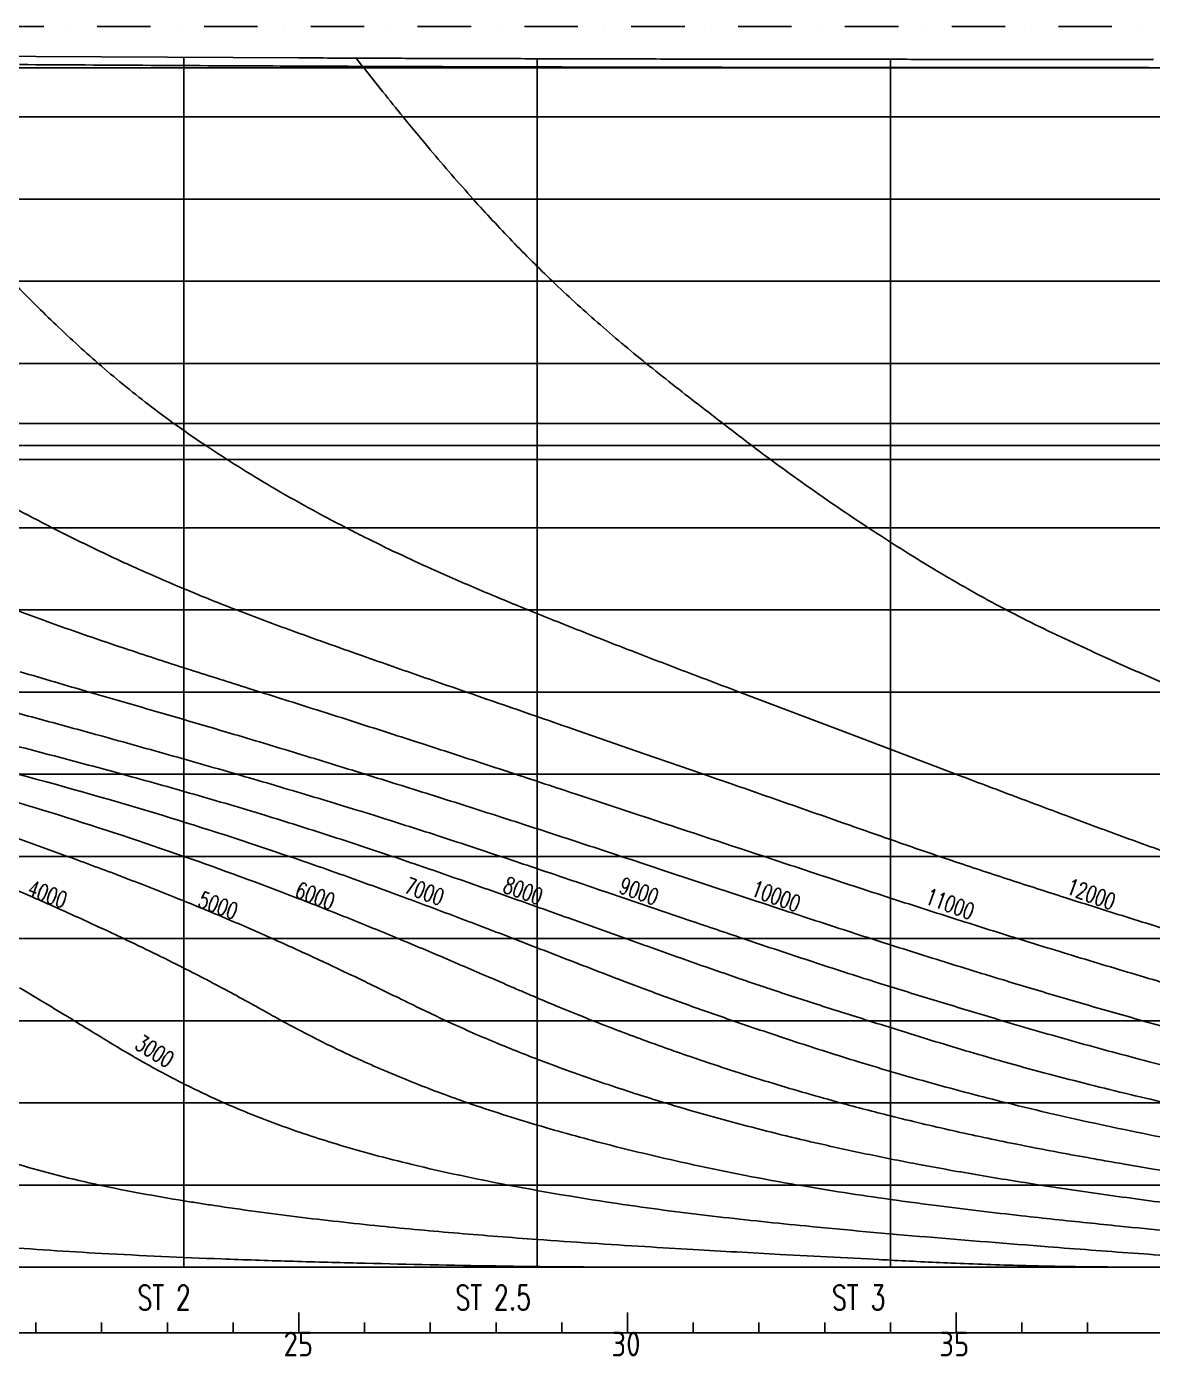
# Model space of a CAD drawing. Extents: x -990827 to -799530, y -79356 to 40656.
# Drawn here: x -966691 to -952989, y -44530 to -28344 of the extents above; entities that cross this region are included whole.
import ezdxf

# ---------------------------------------------------------------- set-up
doc = ezdxf.new("R2010")
doc.units = 0
doc.header["$MEASUREMENT"] = 0
doc.linetypes.add('DASHDOT', pattern=[1, 0.5, -0.25, 0, -0.25])
doc.layers.add('grid', color=7, linetype='Continuous')
doc.layers.add('sta', color=7, linetype='Continuous')
doc.styles.add('ROMANS', font='romans.shx', dxfattribs={"width": 0.7, "height": 125})
doc.styles.get("Standard").update_dxf_attribs({"font": 'gbenor.shx', "bigfont": 'gbcbig.shx'})

# ---------------------------------------------------------------- blocks, each defined once
blk = doc.blocks.new('biaochi')
at = {"color": 253}
for p, q in [((-159000, 0), (-159000, 250)), ((-155000, 0), (-155000, 250)), ((-151000, 0), (-151000, 250)), ((-181560, 0), (0, 0)), ((-162200, 0), (-162200, 125)), ((-161400, 0), (-161400, 125)), ((-160600, 0), (-160600, 125)), ((-159800, 0), (-159800, 125)), ((-159000, 0), (-159000, 125)), ((-158200, 0), (-158200, 125)), ((-157400, 0), (-157400, 125)), ((-156600, 0), (-156600, 125)), ((-155800, 0), (-155800, 125)), ((-155000, 0), (-155000, 125)), ((-154200, 0), (-154200, 125)), ((-153400, 0), (-153400, 125)), ((-152600, 0), (-152600, 125)), ((-151800, 0), (-151800, 125)), ((-151000, 0), (-151000, 125)), ((-150200, 0), (-150200, 125)), ((-149400, 0), (-149400, 125))]:
    blk.add_line(p, q, dxfattribs=at)
at = {"color": 253, "style": 'ROMANS', "width": 0.7}
for s, p in [('ST 2', (-160964, 280)), ('ST 2.5', (-157093, 280)), ('ST 3', (-152510, 280))]:
    blk.add_text(s, height=300, dxfattribs=at).set_placement(p)
at = {"color": 253}
for s, p in [('25', (-159186, -286)), ('30', (-155196, -286)), ('35', (-151206, -286))]:
    blk.add_text(s, height=300, dxfattribs=at).set_placement(p)

msp = doc.modelspace()

# ---------------------------------------------------------------- linework, layer by layer
at = {"color": 2}
msp.add_line((-968838.7, -43443.5), (-953352.9, -43443.5), dxfattribs=at)
at = {"color": 1, "linetype": 'DASHDOT', "ltscale": 1300}
msp.add_lwpolyline([(-910577.4, -28343.5), (-985177.4, -28343.5)], dxfattribs=at)
at = {"color": 151}
for points in [[(-952572.6, -36458.8, -0.0008286), (-953153.9, -36203.2, -0.0027536), (-953733.1, -35943.5, -0.0034074), (-954157.5, -35746.9, -0.0074892), (-954577.4, -35541.2, -0.0018639), (-954671.9, -35492.7, -0.0016013), (-954766, -35443.5, -0.0072724), (-955212.9, -35200, -0.006791), (-955653.5, -34943.5, -0.0057945), (-956052, -34697.9, -0.004516), (-956446.3, -34443.5, -0.0040343), (-956814.6, -34196.9, -0.0043488), (-957179.6, -33943.5, -0.004046), (-957523.4, -33696.2, -0.0033941), (-957864.4, -33443.1, -0.0027114), (-958190.2, -33195.1, -0.001114), (-958514.6, -32944.2, -0.0013142), (-958832.9, -32695.5, -0.0036629), (-959149.4, -32443.1, -0.0043055), (-959448.4, -32196.8, -0.0052864), (-959744, -31943.5, -0.0053383), (-960019.3, -31697.4, -0.0057653), (-960290.8, -31443.5, -0.0103989), (-960779.4, -30956.2, -0.0087366), (-961255.5, -30443.5, -0.0044252), (-961517.9, -30145.6, -0.0033402), (-961777.4, -29841.6, -0.0038294), (-962107.5, -29443.5, -0.0025549), (-962354.9, -29137.3, -0.001555), (-962600.7, -28827.8), (-962679.6, -28727.7)], [(-952459, -39443.5, -0.0018712), (-953259, -39196, -0.0013868), (-954056.4, -38943.5, -0.0012905), (-954718.1, -38730.1, -0.0022044), (-955377.4, -38512.4, -0.0008553), (-955581.7, -38443.5, -0.0023513), (-956177.5, -38238.4, -0.0004619), (-956771.7, -38030.1), (-957018.1, -37943.5, 0.000644), (-957734.5, -37693, 0.0002496), (-958451.5, -37443.7), (-959173.4, -37193.4), (-959895.4, -36943.3), (-960103, -36871.4, -0.0000776), (-961337.9, -36443.7, -0.0002878), (-962055.1, -36194.6, -0.0011276), (-962771.3, -35943.5, -0.0021079), (-963456.4, -35698.4, -0.0054355), (-964136.1, -35443.5, -0.0059387), (-964740.7, -35201, -0.0071312), (-965337.1, -34943.5, -0.0064737), (-965861.8, -34699.8, -0.0058604), (-966379.8, -34443.5, -0.0052706), (-966848.4, -34198.5, -0.0054689)], [(-952158.2, -40700.1, -0.0043606), (-953110.1, -40443.5, -0.0016295), (-953461, -40344.4, -0.0012266), (-953810.6, -40243.5, -0.0010461), (-954149.3, -40144.1, -0.0008805), (-954487.2, -40043.5, -0.0008727), (-954818.8, -39943.5, -0.0021866), (-955620.1, -39696.5, -0.0019542), (-956417.4, -39443.5, -0.0015831), (-957181.7, -39195, -0.0005961), (-957944, -38943.5), (-958496.3, -38760.4), (-958974.6, -38601.8, 0.0002972), (-959453.1, -38443.5, 0.0007314), (-960218.2, -38192.1, 0.001295), (-960985.3, -37943.5, 0.001419), (-961777.1, -37691.7, 0.0011146), (-962571.3, -37443.5, 0.0012106), (-963392, -37191.3, 0.0017705), (-964215.6, -36943.5, 0.0013001), (-964901.6, -36741.8, 0.0002379), (-965588.9, -36542), (-965928.2, -36443.5, -0.0010534), (-966770.3, -36196.9, -0.0034353)], [(-952826.1, -41443.5, -0.0049932), (-953818.7, -41204.4, -0.0072812), (-954796, -40943.5, -0.0057778), (-955624.1, -40699.1, -0.0017163), (-956444.4, -40443.5, -0.0004188), (-956759.3, -40343.9, -0.000999), (-957073.7, -40243.5, -0.001233), (-957379.5, -40144.3, -0.0017171), (-957684.3, -40043.5, -0.0008759), (-957832.2, -39993.7, -0.0007767), (-957979.8, -39943.5, -0.0029721), (-958690.4, -39695.8, -0.0005777), (-959397.9, -39443.5), (-960098.5, -39193, 0.0007198), (-960799.8, -38943.5, 0.0012162), (-961518.2, -38691.1, 0.0024658), (-962239.9, -38443.5, 0.0031753), (-963011.5, -38188.5, 0.0040329), (-963790.2, -37943.5, 0.0043445), (-964653.6, -37687.7, 0.003104), (-965525.2, -37443.5, 0.0026531), (-966471.1, -37190.2, 0.0012089), (-967421.7, -36943.5, 0.0008408)], [(-952741.3, -42287.6, -0.0018796), (-953303.9, -42193.5, -0.0008896), (-953540.8, -42152.5, -0.0010898), (-953777.4, -42110.6, -0.0020725), (-954178.1, -42037.1, -0.002581), (-954577.4, -41959.9), (-954659.3, -41943.5, -0.0055721), (-955421.6, -41781.5, -0.006196), (-956177.4, -41602.1, -0.0051825), (-956783.8, -41443.5, -0.0072234), (-957610.4, -41205.3, -0.0073403), (-958428.3, -40943.5, -0.0013455), (-958577.4, -40892.9, -0.0056121), (-959190.9, -40675.2, -0.0058251), (-959799.3, -40443.5, -0.0049303), (-960292.4, -40243.5, -0.0009029), (-960385, -40204.7, -0.0007108), (-960477.4, -40165.6, -0.0009106), (-960619.9, -40104.7, -0.000474), (-960762.1, -40043.5, -0.0002127), (-960841, -40009.5, 0.0002032), (-960919.8, -39975.4), (-960993.6, -39943.5, 0.0010467), (-961580.4, -39691.4, 0.0024912), (-962168.8, -39443.5, 0.0030972), (-962791.3, -39189.4, 0.0034474), (-963416.9, -38943.5, 0.0077359), (-964777.4, -38443.5, 0.0087273), (-966290.1, -37943.5, 0.005037), (-967151.7, -37684.8, 0.0052327)], [(-952783.9, -43003.8, -0.0009028), (-953389.8, -42943.5, -0.000651), (-953777.4, -42903.8, -0.0007822), (-954177.6, -42861.6, -0.0011142), (-954577.4, -42817.9, -0.001722), (-955099.8, -42757.8, -0.0023798), (-955621, -42693.5, -0.0014138), (-955899.4, -42657.1, -0.0015818), (-956177.4, -42618.9, -0.0035179), (-956742.4, -42535.6, -0.0043564), (-957305.2, -42443.5, -0.0105275), (-958577.4, -42196.4), (-958590.6, -42193.5, -0.0096371), (-959645, -41943.5, -0.004025), (-960062.2, -41832.5, -0.0049257), (-960477.4, -41714, -0.0054888), (-960900, -41583.9, -0.0063491), (-961320, -41443.5, -0.0102997), (-961954.1, -41207.9, -0.0113981), (-962580.8, -40943.5, -0.0096816), (-963086.6, -40704.6, -0.0101575), (-963586.6, -40443.5, -0.0019013), (-963696.7, -40382.6, -0.0003931), (-963806.6, -40321.2, 0.0002082), (-963876.1, -40282.3, 0.0007721), (-963945.7, -40243.5, 0.0023211), (-964129.4, -40142.6, 0.0020182), (-964313.6, -40043.5, 0.0021223), (-964503.2, -39943.5, 0.0015908), (-964640.2, -39872.6, 0.0014938), (-964777.4, -39802.6, 0.0036651), (-965143.8, -39620.4, 0.0028175), (-965511.5, -39443.5, 0.0037798), (-966058.5, -39189.2, 0.0034774), (-966607.6, -38943.5, 0.0036828), (-967199.6, -38688.8, 0.003837)], [(-953000.2, -43443.5, -0.0014242), (-953389.3, -43442.4, -0.00162), (-953777.4, -43439, -0.0017611), (-954178.1, -43432.7, -0.0018788), (-954577.4, -43423.5, -0.0040209), (-955437.9, -43393.5, -0.0014885), (-955808, -43376.6, -0.0006954), (-956177.4, -43358, -0.0001355), (-956316.8, -43350.8), (-956456.1, -43343.5), (-957517.4, -43287.5, -0.0011388), (-958577.4, -43228.6, -0.0008606), (-959165.8, -43193.5, -0.0011867), (-959822.4, -43151.7, -0.0015994), (-960477.4, -43106.3, -0.0028342), (-961435.1, -43031.4, -0.0041908), (-962387.1, -42943.5, -0.0052747), (-963401.9, -42830.4, -0.0069901), (-964406.2, -42693.5, -0.001409), (-964592, -42665, -0.0015502), (-964777.4, -42635.4, -0.005057), (-965295.6, -42545.7, -0.0076533), (-965808.2, -42443.5, -0.0087428), (-966302.8, -42327.9, -0.0113336), (-966789, -42193.5, -0.0097706)]]:
    msp.add_lwpolyline(points, format="xyb", dxfattribs=at)
at = {"color": 171}
for points in [[(-952678.2, -38443.5, -0.0038337), (-953366.8, -38197.1, -0.0016721), (-954051.8, -37943.5, -0.0008769), (-954700.4, -37699.6, -0.000168), (-955348.3, -37454.3), (-956672, -36952.6), (-958015, -36443.5, -0.0003279), (-958670.5, -36194.6, -0.0014167), (-959324.9, -35943.5, -0.0018231), (-959957.4, -35696.1, -0.0024908), (-960587.3, -35443.5, -0.0031869), (-961178.2, -35198.7, -0.0059347), (-961763.7, -34943.5, -0.0048022), (-962172.6, -34754.8, -0.0053332), (-962577.4, -34557.9, -0.003138), (-962802.7, -34443.5, -0.0066908), (-963260.1, -34199.9, -0.0071332), (-963711, -33943.5, -0.0068022), (-964113.4, -33699.7, -0.0077442), (-964509.5, -33443.5, -0.0075609), (-964862.1, -33199.9, -0.0088403), (-965208.3, -32943.5, -0.0080915), (-965516, -32699, -0.0071974), (-965818.2, -32443.5, -0.0063466), (-966093.5, -32197.7, -0.0058101), (-966364.5, -31943.5, -0.0053026), (-966616, -31697, -0.0050434), (-966864, -31443.5, -0.0089725)], [(-952642.3, -40043.5, -0.0009659), (-952983.3, -39943.5, -0.0019717), (-953808.5, -39696.3, -0.0017781), (-954630.1, -39443.5, -0.0016113), (-955416.4, -39195.7, -0.0013956), (-956200, -38943.5, -0.0010958), (-956962.1, -38694.1, -0.0002933), (-957722.9, -38442.6, -0.0000848), (-959224.2, -37944.9), (-959286, -37924.4), (-960013.7, -37683.1, 0.000532), (-960742, -37442.6, 0.0007333), (-961507.7, -37192, 0.0008818), (-962274.9, -36943.5, 0.0008358), (-963059, -36692.6, 0.0004582), (-963844.4, -36443.5), (-963986.9, -36398.5, -0.0006067), (-964696.7, -36173.4, -0.0030559), (-965403.4, -35943.5, -0.0039791), (-966119.8, -35699.3, -0.004943), (-966828.6, -35443.5, -0.0045178)], [(-951996.2, -41201.9, -0.0048256), (-953027, -40943.5, -0.0043473), (-953927, -40700.3, -0.0040318), (-954817.7, -40443.5, -0.0012662), (-955149.6, -40344, -0.0003855), (-955480.8, -40243.5, -0.0003658), (-955807.1, -40144, -0.0011396), (-956132.8, -40043.5, -0.0013905), (-956451.4, -39943.5, -0.0030998), (-957213.7, -39696.6, -0.0014181), (-957971.9, -39443.5, -0.0007085), (-958611.9, -39226.8), (-959251.3, -39009.2), (-959444, -38943.5, 0.0003586), (-960182.8, -38692.4, 0.0012591), (-960923.2, -38443.5, 0.0018145), (-961692.3, -38190.2, 0.0029295), (-962466, -37943.5, 0.0031469), (-963297.1, -37689.6, 0.0020548), (-964133.6, -37443.5, 0.0018299), (-965018, -37190.8, 0.0016126), (-965906.1, -36943.5, 0.0009803), (-966585, -36758.3, 0.0002072), (-967264.9, -36574.6)], [(-952456.6, -41943.5, -0.0055113), (-953619.6, -41707.8, -0.0080631), (-954763.5, -41443.5, -0.0069401), (-955672.6, -41204.6, -0.0065303), (-956566.9, -40943.5, -0.005172), (-957335.3, -40699.6, -0.0035171), (-958095.7, -40443.5, -0.0013122), (-958381, -40344.4, -0.0019041), (-958665.2, -40243.5, -0.0019133), (-958937.9, -40144.4, -0.0017061), (-959209.4, -40043.5, -0.0007372), (-959341.6, -39993.7, -0.0005184), (-959473.5, -39943.5, -0.0011479), (-959874, -39789.8, -0.0002428), (-960273.9, -39635, -0.0001528), (-960521.3, -39539.1, 0.0004463), (-960768.8, -39443.5, 0.0015235), (-961429.3, -39191.4, 0.0019857), (-962092.7, -38943.5, 0.002487), (-962791.1, -38689.6, 0.0035985), (-963494.7, -38443.5, 0.0083377), (-965041.8, -37943.5, 0.0092153), (-966797, -37443.5, 0.0043484)], [(-952576.2, -42693.5, -0.0028461), (-953467.5, -42574.2, -0.003573), (-954356.1, -42443.5, -0.0034763), (-955092.6, -42324.6, -0.0049037), (-955826.3, -42193.5, -0.004454), (-956429.2, -42074.1, -0.0049057), (-957029.4, -41943.5, -0.0082833), (-957979.5, -41710.4, -0.0094289), (-958921.6, -41443.5, -0.0079129), (-959660.5, -41206.2, -0.0088051), (-960393.3, -40943.5, -0.0080523), (-960993.4, -40705.3, -0.0103248), (-961587.9, -40443.5, -0.0033326), (-961796.9, -40344.6, -0.0012278), (-962005.5, -40243.5, -0.0003081), (-962079.9, -40207.2, -0.0000934), (-962154.3, -40170.8, 0.0002224), (-962284.8, -40107.1, 0.0006689), (-962415.4, -40043.5, 0.0011148), (-962622.8, -39943.5, 0.0028095), (-963160.5, -39689.4, 0.0041893), (-963700.2, -39443.5, 0.004843), (-964289.9, -39187.6, 0.004496), (-964882.3, -38943.5, 0.0045454), (-965535.7, -38688.1, 0.0033983), (-966191.8, -38443.5, 0.003535), (-966907.9, -38187.8, 0.0041482)], [(-952190.5, -43342.3, -0.0032465), (-953224.3, -43273.3, -0.001162), (-954255.6, -43195.4, -0.0014329), (-955733.3, -43076, -0.00349), (-957207, -42942.3, -0.0037984), (-958275.9, -42829.6, -0.0073832), (-959338.4, -42693.5, -0.0117398), (-960834, -42443.5, -0.0050671), (-961419, -42325.4, -0.0069036), (-962000.1, -42193.5, -0.006347), (-962464.4, -42075.2, -0.0080233), (-962924.9, -41943.5, -0.0135571), (-963611.6, -41714.7, -0.0166032), (-964286.6, -41443.5, -0.0129443), (-964786.9, -41207.3, -0.012249), (-965279.5, -40943.5, -0.0071059), (-965623.7, -40741.7, -0.0013878), (-965965.9, -40533.2, -0.0000259), (-966039.2, -40488.3, 0.0003763), (-966112.4, -40443.5, 0.0008109), (-966277.1, -40343.2, 0.0006124), (-966442, -40243.5, 0.0012122), (-966775.4, -40043.5, 0.0006122)], [(-910577.4, -43443.5), (-959244.4, -43443.5), (-959377.4, -43443.4, -0.0039083), (-961085.7, -43427.2, -0.0019764), (-962667.4, -43393.5, -0.0010506), (-963495.3, -43370.9, -0.0019912), (-964317.2, -43343.5, -0.0043943), (-965777.1, -43276.2, -0.0053012), (-967036.2, -43193.5, -0.0067409)]]:
    msp.add_lwpolyline(points, format="xyb", dxfattribs=at)
at = {"layer": 'grid', "color": 2, "ltscale": 1200}
for p, q in [((-988582.5, -28843.5), (-802606.3, -28843.5)), ((-988568.4, -33173.5), (-802630.3, -33173.5))]:
    msp.add_line(p, q, dxfattribs=at)
msp.add_lwpolyline([(-952977.4, -28743.5), (-953777.4, -28743.3), (-954577.4, -28743, -0.0003178), (-954977.4, -28742.8, 0.0003178), (-955377.4, -28742.5, -0.0004027), (-955777.4, -28742.2, 0.0004027), (-956177.4, -28741.9, -0.000514), (-956577.4, -28741.5, 0.000514), (-956977.4, -28741.1, -0.0006674), (-957377.4, -28740.6, 0.0006674), (-957777.4, -28740, -0.0008114), (-958177.4, -28739.4, 0.0008114), (-958577.4, -28738.7, -0.0009609), (-958977.4, -28738, 0.0009609), (-959377.4, -28737.2, -0.0011449), (-959777.4, -28736.3, 0.0011449), (-960177.4, -28735.3, -0.0013577), (-960577.4, -28734.3, 0.0013577), (-960977.4, -28733.2, -0.0015662), (-961377.4, -28731.9, 0.0015662), (-961777.4, -28730.7, -0.0017839), (-962177.4, -28729.2, 0.001784), (-962577.4, -28727.8, -0.0020334), (-962977.4, -28726.2, 0.0020334), (-963377.4, -28724.6), (-964177.4, -28720.9), (-964977.4, -28716.7), (-965777.4, -28712.1), (-966577.4, -28707), (-967377.4, -28701.5)], format="xyb", dxfattribs=at)
at = {"layer": 'grid', "color": 251}
for points in [[(-964777.4, -43443.5), (-964777.4, -28717.8)], [(-960477.4, -43443.5), (-960477.4, -28734.7)], [(-956177.4, -43443.5), (-956177.4, -28741.9)], [(-988195.6, -30443.5), (-802657.5, -30443.5)], [(-988195.6, -31443.5), (-802657.5, -31443.5)], [(-988195.6, -32443.5), (-802657.5, -32443.5)], [(-988195.6, -33443.5), (-802657.5, -33443.5)], [(-988195.6, -34443.5), (-802657.5, -34443.5)], [(-988195.6, -35443.5), (-802657.5, -35443.5)], [(-988195.6, -36443.5), (-802657.5, -36443.5)], [(-988195.6, -37443.5), (-802657.5, -37443.5)], [(-988195.6, -38443.5), (-802657.5, -38443.5)], [(-988195.6, -39443.5), (-802657.5, -39443.5)], [(-988195.6, -40443.5), (-802657.5, -40443.5)], [(-988195.6, -41443.5), (-802657.5, -41443.5)], [(-988195.6, -42443.5), (-802657.5, -42443.5)], [(-988419.6, -43443.5), (-802657.5, -43443.5)]]:
    msp.add_lwpolyline(points, dxfattribs=at)
at = {"layer": 'grid', "color": 253}
msp.add_lwpolyline([(-988195.6, -29443.5), (-802657.5, -29443.5)], dxfattribs=at)
at = {"layer": 'grid', "color": 1, "ltscale": 1200}
msp.add_lwpolyline([(-987956.6, -33613.5), (-801779.7, -33613.5)], dxfattribs=at)
at = {"layer": 'sta'}
msp.add_lwpolyline([(-952910.7, -28843.5), (-953032.8, -28843.4), (-953149.3, -28843.4), (-953261.1, -28843.4), (-953369.1, -28843.4), (-953473.9, -28843.4), (-953576.4, -28843.3), (-953677.3, -28843.3), (-953777.4, -28843.3), (-953877.3, -28843.3), (-953976.4, -28843.2), (-954073.9, -28843.2), (-954169.1, -28843.2), (-954261.1, -28843.1), (-954349.3, -28843.1), (-954432.8, -28843.1), (-954510.7, -28843), (-954582.8, -28843), (-954649.3, -28843), (-954711.1, -28842.9), (-954769.1, -28842.9), (-954823.9, -28842.9), (-954876.4, -28842.8), (-954927.3, -28842.8), (-954977.4, -28842.8), (-955027.4, -28842.7), (-955077.4, -28842.7), (-955127.4, -28842.7), (-955177.4, -28842.7), (-955227.4, -28842.6), (-955277.4, -28842.6), (-955327.4, -28842.6), (-955377.4, -28842.5), (-955427.4, -28842.5), (-955477.4, -28842.5), (-955527.4, -28842.4), (-955577.4, -28842.4), (-955627.4, -28842.3), (-955677.4, -28842.3), (-955727.4, -28842.3), (-955777.4, -28842.2), (-955827.4, -28842.2), (-955877.4, -28842.1), (-955927.4, -28842.1), (-955977.4, -28842.1), (-956027.4, -28842), (-956077.4, -28842), (-956127.4, -28841.9), (-956177.4, -28841.9), (-956227.4, -28841.8), (-956277.4, -28841.8), (-956327.4, -28841.8), (-956377.4, -28841.7), (-956427.4, -28841.7), (-956477.4, -28841.6), (-956527.4, -28841.5), (-956577.4, -28841.5), (-956627.4, -28841.4), (-956677.4, -28841.4), (-956727.4, -28841.3), (-956777.4, -28841.3), (-956827.4, -28841.2), (-956877.4, -28841.2), (-956927.4, -28841.1), (-956977.4, -28841.1), (-957027.4, -28841), (-957077.4, -28840.9), (-957127.4, -28840.9), (-957177.4, -28840.8), (-957227.4, -28840.8), (-957277.4, -28840.7), (-957327.4, -28840.6), (-957377.4, -28840.6), (-957427.4, -28840.5), (-957477.4, -28840.4), (-957527.4, -28840.4), (-957577.4, -28840.3), (-957627.4, -28840.2), (-957677.4, -28840.2), (-957727.4, -28840.1), (-957777.4, -28840), (-957827.4, -28839.9), (-957877.4, -28839.9), (-957927.4, -28839.8), (-957977.4, -28839.7), (-958027.4, -28839.6), (-958077.4, -28839.6), (-958127.4, -28839.5), (-958177.4, -28839.4), (-958227.4, -28839.3), (-958277.4, -28839.2), (-958327.4, -28839.1), (-958377.4, -28839.1), (-958427.4, -28839), (-958477.4, -28838.9), (-958527.4, -28838.8), (-958577.4, -28838.7), (-958627.4, -28838.6), (-958677.4, -28838.5), (-958727.4, -28838.4), (-958777.4, -28838.4), (-958827.4, -28838.3), (-958877.4, -28838.2), (-958927.4, -28838.1), (-958977.4, -28838), (-959027.4, -28837.9), (-959077.4, -28837.8), (-959127.4, -28837.7), (-959177.4, -28837.6), (-959227.4, -28837.5), (-959277.4, -28837.4), (-959327.4, -28837.3), (-959377.4, -28837.2), (-959427.4, -28837.1), (-959477.4, -28837), (-959527.4, -28836.8), (-959577.4, -28836.7), (-959627.4, -28836.6), (-959677.4, -28836.5), (-959727.4, -28836.4), (-959777.4, -28836.3), (-959827.4, -28836.2), (-959877.4, -28836), (-959927.4, -28835.9), (-959977.4, -28835.8), (-960027.4, -28835.7), (-960077.4, -28835.6), (-960127.4, -28835.4), (-960177.4, -28835.3), (-960227.4, -28835.2), (-960277.4, -28835.1), (-960327.4, -28834.9), (-960377.4, -28834.8), (-960427.4, -28834.7), (-960477.4, -28834.5), (-960527.4, -28834.4), (-960577.4, -28834.3), (-960627.4, -28834.1), (-960677.4, -28834), (-960727.4, -28833.9), (-960777.4, -28833.7), (-960827.4, -28833.6), (-960877.4, -28833.4), (-960927.4, -28833.3), (-960977.4, -28833.1), (-961027.4, -28833), (-961077.4, -28832.9), (-961127.4, -28832.7), (-961177.4, -28832.5), (-961227.4, -28832.4), (-961277.4, -28832.2), (-961327.4, -28832.1), (-961377.4, -28831.9), (-961427.4, -28831.8), (-961477.4, -28831.6), (-961527.4, -28831.5), (-961577.4, -28831.3), (-961627.4, -28831.1), (-961677.4, -28831), (-961727.4, -28830.8), (-961777.4, -28830.6), (-961827.4, -28830.5), (-961877.4, -28830.3), (-961927.4, -28830.1), (-961977.4, -28829.9), (-962027.4, -28829.8), (-962077.4, -28829.6), (-962127.4, -28829.4), (-962177.4, -28829.2), (-962227.4, -28829.1), (-962277.4, -28828.9), (-962327.4, -28828.7), (-962377.4, -28828.5), (-962427.4, -28828.3), (-962477.4, -28828.1), (-962527.4, -28828), (-962577.4, -28827.8), (-962627.4, -28827.6), (-962677.4, -28827.4), (-962727.4, -28827.2), (-962777.4, -28827), (-962827.4, -28826.8), (-962877.4, -28826.6), (-962927.4, -28826.4), (-962977.4, -28826.2), (-963027.5, -28826), (-963078.5, -28825.8), (-963130.9, -28825.5), (-963185.7, -28825.3), (-963243.7, -28825.1), (-963305.5, -28824.8), (-963372.1, -28824.5), (-963444.1, -28824.2), (-963522.1, -28823.9), (-963605.5, -28823.5), (-963693.7, -28823.1), (-963785.7, -28822.7), (-963880.9, -28822.2), (-963978.5, -28821.8), (-964077.5, -28821.3), (-964177.4, -28820.8), (-964277.4, -28820.3), (-964377.4, -28819.8), (-964477.4, -28819.3), (-964577.4, -28818.8), (-964677.4, -28818.3), (-964777.4, -28817.7), (-964877.4, -28817.2), (-964977.4, -28816.6), (-965077.4, -28816.1), (-965177.4, -28815.5), (-965277.4, -28815), (-965377.4, -28814.4), (-965477.4, -28813.8), (-965577.4, -28813.2), (-965677.4, -28812.6), (-965777.4, -28812), (-965877.4, -28811.4), (-965977.4, -28810.8), (-966077.4, -28810.2), (-966177.4, -28809.6), (-966277.4, -28808.9), (-966377.4, -28808.3), (-966477.4, -28807.6), (-966577.4, -28807), (-966677.4, -28806.3), (-966777.4, -28805.6)], dxfattribs=at)

# ---------------------------------------------------------------- block references
at = {"layer": 'grid'}
msp.add_blockref('biaochi', (-804377.4, -44243.4), dxfattribs=at)

# ---------------------------------------------------------------- texts
at = {"layer": 'grid', "color": 151, "style": 'ROMANS', "width": 0.7}
for s, p in [('4000', (-966696.9, -38915.3)), ('6000', (-963438.2, -38935)), ('8000', (-960907.7, -38873.1)), ('10000', (-957883.6, -38918.9)), ('12000', (-954049, -38894))]:
    msp.add_text(s, height=200, rotation=339.9411, dxfattribs=at).set_placement(p)
at = {"layer": 'grid', "color": 171, "style": 'ROMANS', "width": 0.7}
for s, rotation, p in [('7000', 339.9411, (-962108.4, -38881.9)), ('9000', 339.9411, (-959496.9, -38879.7)), ('5000', 339.9411, (-964618.7, -39051.5)), ('11000', 339.9411, (-955767.7, -39013.4)), ('3000', 328.37449, (-965389.5, -40774.3))]:
    msp.add_text(s, height=200, rotation=rotation, dxfattribs=at).set_placement(p)

doc.saveas('drawing.dxf')
